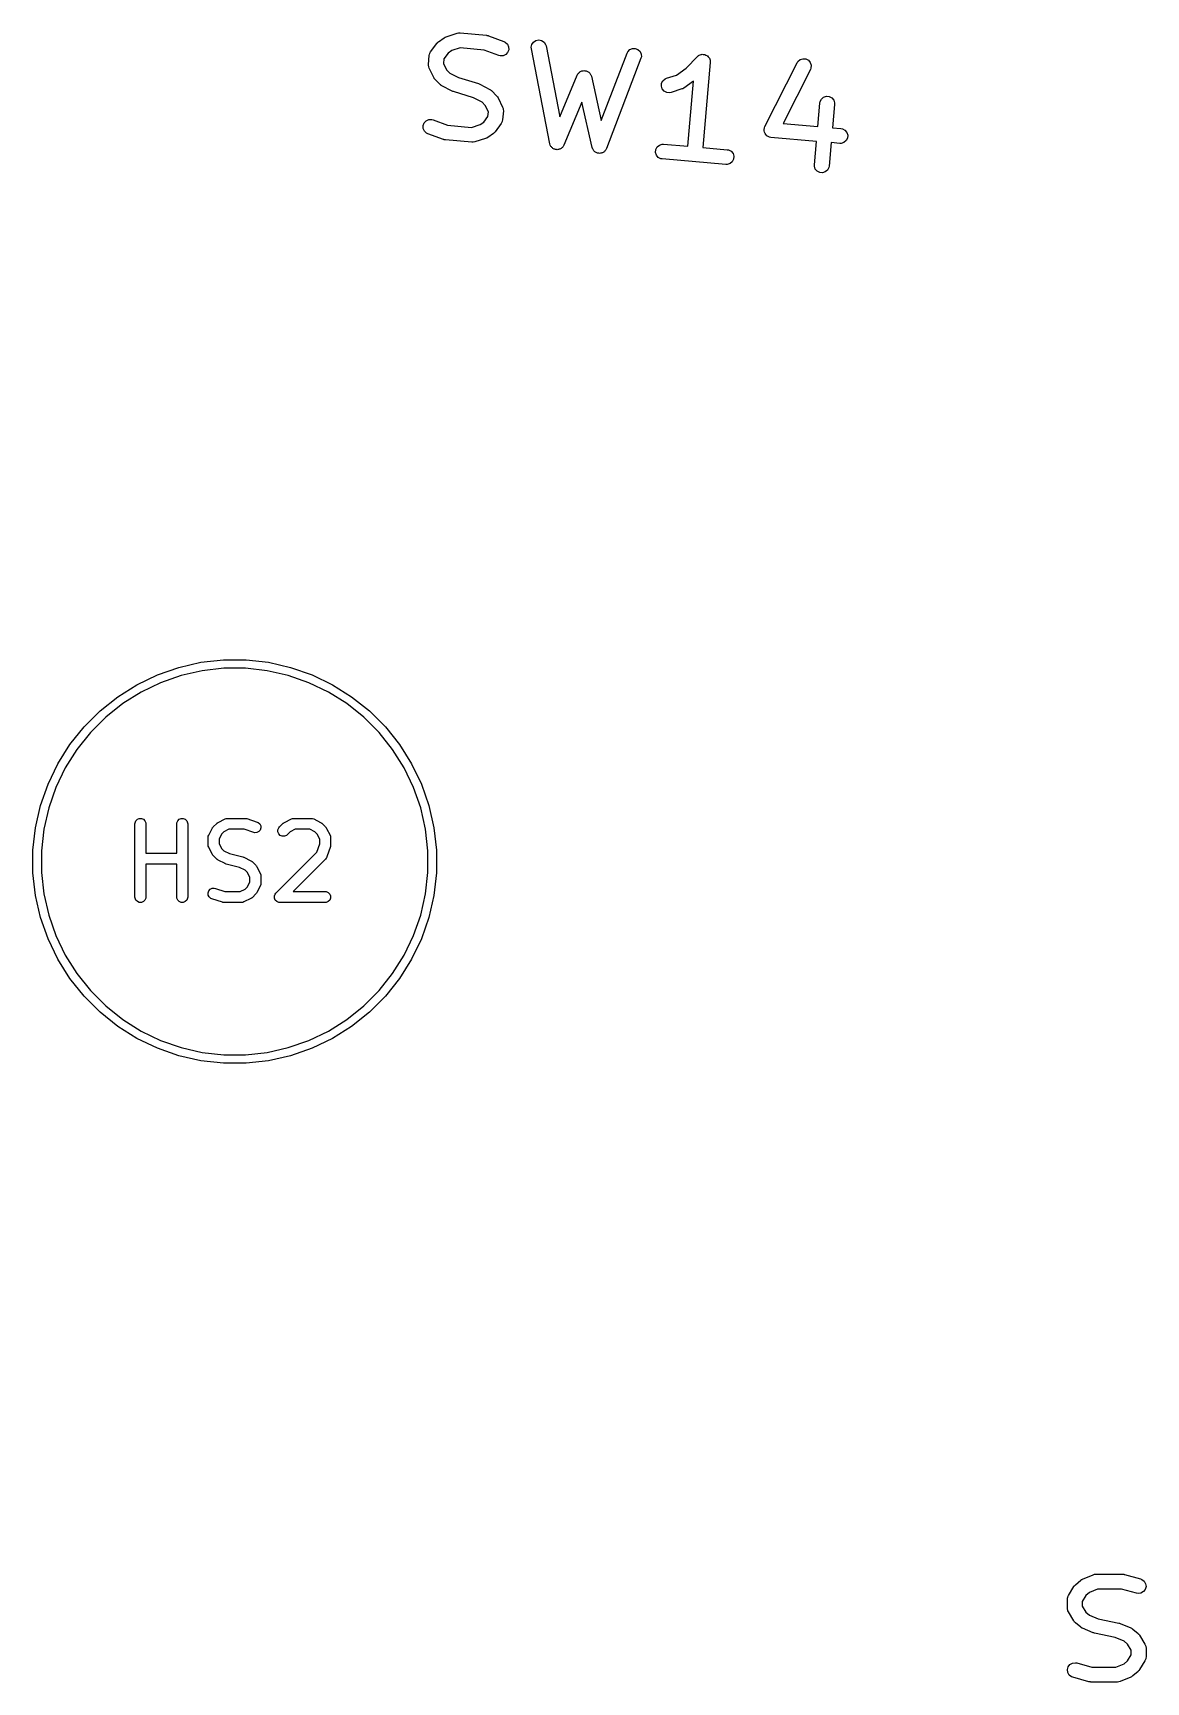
# Model space of a CAD drawing. Extents: x 2.5 to 13.9, y -9.4 to -3.9.
# Drawn here: x 4.18 to 4.778, y -7.878 to -6.991 of the extents above; entities that cross this region are included whole.
import ezdxf

# ---------------------------------------------------------------- set-up
doc = ezdxf.new("R2010")
doc.units = 0
doc.header["$MEASUREMENT"] = 0
doc.layers.add('BLACK', color=7, linetype='CONTINUOUS')

msp = doc.modelspace()

# ---------------------------------------------------------------- linework, layer by layer
at = {"layer": 'BLACK', "linetype": 'CONTINUOUS'}
for p, q in [((4.39795, -6.99604), (4.401, -6.99391)), ((4.401, -6.99391), (4.40128, -6.99376)), ((4.40128, -6.99376), (4.40136, -6.9937)), ((4.40136, -6.9937), (4.40153, -6.99362)), ((4.40153, -6.99362), (4.40169, -6.99353)), ((4.40169, -6.99353), (4.40179, -6.99351)), ((4.40179, -6.99351), (4.40208, -6.99339)), ((4.40208, -6.99339), (4.40798, -6.99151)), ((4.40798, -6.99151), (4.40874, -6.99135)), ((4.40874, -6.99135), (4.40875, -6.99135)), ((4.40875, -6.99135), (4.40954, -6.99134)), ((4.40875, -6.99135), (4.40875, -6.99135)), ((4.40954, -6.99134), (4.42377, -6.99259)), ((4.42377, -6.99259), (4.42398, -6.99263)), ((4.42398, -6.99263), (4.42406, -6.99262)), ((4.42406, -6.99262), (4.4243, -6.99269)), ((4.4243, -6.99269), (4.42454, -6.99273)), ((4.42454, -6.99273), (4.42461, -6.99277)), ((4.42461, -6.99277), (4.42482, -6.99282)), ((4.42482, -6.99282), (4.43315, -6.99594)), ((4.44907, -6.99622), (4.45037, -6.99536)), ((4.45037, -6.99536), (4.4519, -6.99506)), ((4.4519, -6.99506), (4.45343, -6.99537)), ((4.45343, -6.99537), (4.45472, -6.99625)), ((4.39257, -7.00821), (4.39299, -7.00347)), ((4.39299, -7.00347), (4.39313, -7.0027)), ((4.39313, -7.0027), (4.39327, -7.00243)), ((4.39327, -7.00243), (4.39334, -7.00214)), ((4.39334, -7.00214), (4.39373, -7.00147)), ((4.39373, -7.00147), (4.397, -6.99697)), ((4.397, -6.99697), (4.3973, -6.99663)), ((4.3973, -6.99663), (4.39735, -6.99655)), ((4.39735, -6.99655), (4.39744, -6.99647)), ((4.39744, -6.99647), (4.39752, -6.99639)), ((4.39752, -6.99639), (4.3976, -6.99633)), ((4.3976, -6.99633), (4.39795, -6.99604)), ((4.40307, -7.00222), (4.40086, -7.00527)), ((4.40507, -7.00083), (4.40307, -7.00222)), ((4.40964, -6.99938), (4.40507, -7.00083)), ((4.42253, -7.00051), (4.40964, -6.99938)), ((4.43035, -7.00344), (4.42253, -7.00051)), ((4.4311, -7.00364), (4.43035, -7.00344)), ((4.43266, -7.00358), (4.4311, -7.00364)), ((4.43408, -7.00294), (4.43266, -7.00358)), ((4.43315, -6.99594), (4.43386, -6.99629)), ((4.43386, -6.99629), (4.435, -6.99735)), ((4.43515, -7.0018), (4.43408, -7.00294)), ((4.435, -6.99735), (4.43564, -6.99877)), ((4.4357, -7.00033), (4.43515, -7.0018)), ((4.43564, -6.99877), (4.4357, -7.00033)), ((4.44788, -6.99904), (4.44819, -6.99751)), ((4.44795, -6.99982), (4.44788, -6.99904)), ((4.45783, -7.05087), (4.44795, -6.99982)), ((4.44819, -6.99751), (4.44907, -6.99622)), ((4.45472, -6.99625), (4.45558, -6.99755)), ((4.45558, -6.99755), (4.45581, -6.9983)), ((4.45581, -6.9983), (4.46317, -7.03639)), ((4.48551, -7.03834), (4.49938, -7.00211)), ((4.49938, -7.00211), (4.49973, -7.00141)), ((4.49973, -7.00141), (4.5008, -7.00028)), ((4.5008, -7.00028), (4.50223, -6.99964)), ((4.50223, -6.99964), (4.50379, -6.9996)), ((4.50379, -6.9996), (4.50524, -7.00016)), ((4.50524, -7.00016), (4.50638, -7.00123)), ((4.50638, -7.00123), (4.50701, -7.00266)), ((4.50706, -7.00422), (4.50685, -7.00497)), ((4.50701, -7.00266), (4.50706, -7.00422)), ((4.53119, -7.01034), (4.53722, -7.00402)), ((4.53722, -7.00402), (4.53782, -7.00351)), ((4.53782, -7.00351), (4.53802, -7.00342)), ((4.53802, -7.00342), (4.53819, -7.00327)), ((4.53819, -7.00327), (4.53873, -7.0031)), ((4.53873, -7.0031), (4.53924, -7.00288)), ((4.53924, -7.00288), (4.53947, -7.00287)), ((4.53947, -7.00287), (4.53968, -7.0028)), ((4.53968, -7.0028), (4.54024, -7.00285)), ((4.54024, -7.00285), (4.5408, -7.00284)), ((4.5408, -7.00284), (4.54101, -7.00292)), ((4.54101, -7.00292), (4.54123, -7.00294)), ((4.54123, -7.00294), (4.54173, -7.0032)), ((4.54173, -7.0032), (4.54226, -7.0034)), ((4.54226, -7.0034), (4.54242, -7.00356)), ((4.54242, -7.00356), (4.54262, -7.00366)), ((4.54262, -7.00366), (4.54298, -7.00409)), ((4.54298, -7.00409), (4.54339, -7.00448)), ((4.39258, -7.009), (4.39257, -7.00821)), ((4.39267, -7.00928), (4.39258, -7.009)), ((4.39269, -7.00958), (4.39267, -7.00928)), ((4.39296, -7.01031), (4.39269, -7.00958)), ((4.39539, -7.0153), (4.39296, -7.01031)), ((4.40086, -7.00527), (4.40064, -7.00781)), ((4.40064, -7.00781), (4.40229, -7.01119)), ((4.40229, -7.01119), (4.40402, -7.01291)), ((4.40402, -7.01291), (4.40863, -7.01532)), ((4.47256, -7.01399), (4.47294, -7.0133)), ((4.47294, -7.0133), (4.47317, -7.01306)), ((4.47317, -7.01306), (4.47335, -7.01278)), ((4.47335, -7.01278), (4.47372, -7.01252)), ((4.47372, -7.01252), (4.47404, -7.0122)), ((4.47404, -7.0122), (4.47435, -7.01207)), ((4.47435, -7.01207), (4.47463, -7.01188)), ((4.47463, -7.01188), (4.47507, -7.01178)), ((4.47507, -7.01178), (4.47549, -7.01161)), ((4.47549, -7.01161), (4.47582, -7.01161)), ((4.47582, -7.01161), (4.47615, -7.01153)), ((4.47615, -7.01153), (4.4766, -7.01161)), ((4.4766, -7.01161), (4.47705, -7.01161)), ((4.47705, -7.01161), (4.47736, -7.01174)), ((4.47736, -7.01174), (4.47769, -7.0118)), ((4.47769, -7.0118), (4.47807, -7.01204)), ((4.47807, -7.01204), (4.47849, -7.01222)), ((4.47849, -7.01222), (4.47872, -7.01245)), ((4.47872, -7.01245), (4.47901, -7.01263)), ((4.47901, -7.01263), (4.47927, -7.013)), ((4.47927, -7.013), (4.47959, -7.01333)), ((4.47959, -7.01333), (4.47971, -7.01363)), ((4.50685, -7.00497), (4.48826, -7.05354)), ((4.52591, -7.01401), (4.53119, -7.01034)), ((4.5441, -7.00713), (4.54009, -7.05295)), ((4.54339, -7.00448), (4.54348, -7.00468)), ((4.54348, -7.00468), (4.54362, -7.00486)), ((4.54362, -7.00486), (4.54379, -7.00539)), ((4.54379, -7.00539), (4.54402, -7.00591)), ((4.54402, -7.00591), (4.54402, -7.00613)), ((4.54402, -7.00613), (4.54409, -7.00634)), ((4.54409, -7.00634), (4.5441, -7.00713)), ((4.57349, -7.04167), (4.59083, -7.00734)), ((4.59797, -7.01094), (4.58329, -7.04)), ((4.59083, -7.00734), (4.59125, -7.00667)), ((4.59125, -7.00667), (4.59244, -7.00566)), ((4.59244, -7.00566), (4.59392, -7.00517)), ((4.59392, -7.00517), (4.59547, -7.00529)), ((4.59547, -7.00529), (4.59687, -7.00599)), ((4.59687, -7.00599), (4.59789, -7.00717)), ((4.59789, -7.00717), (4.59837, -7.00866)), ((4.59826, -7.01021), (4.59797, -7.01094)), ((4.59837, -7.00866), (4.59826, -7.01021)), ((4.39563, -7.01569), (4.39539, -7.0153)), ((4.39567, -7.01579), (4.39563, -7.01569)), ((4.39574, -7.01588), (4.39567, -7.01579)), ((4.3958, -7.01597), (4.39574, -7.01588)), ((4.39588, -7.01604), (4.3958, -7.01597)), ((4.39617, -7.01639), (4.39588, -7.01604)), ((4.39881, -7.01901), (4.39617, -7.01639)), ((4.39905, -7.01921), (4.39881, -7.01901)), ((4.39912, -7.01929), (4.39905, -7.01921)), ((4.39927, -7.01939), (4.39912, -7.01929)), ((4.39942, -7.01951), (4.39927, -7.01939)), ((4.39951, -7.01955), (4.39942, -7.01951)), ((4.39977, -7.01972), (4.39951, -7.01955)), ((4.40526, -7.02259), (4.39977, -7.01972)), ((4.40863, -7.01532), (4.41944, -7.01858)), ((4.41944, -7.01858), (4.41979, -7.01873)), ((4.41979, -7.01873), (4.42014, -7.01887)), ((4.42014, -7.01887), (4.42563, -7.02174)), ((4.42563, -7.02174), (4.42589, -7.02191)), ((4.42589, -7.02191), (4.42599, -7.02195)), ((4.42599, -7.02195), (4.42613, -7.02207)), ((4.42613, -7.02207), (4.42628, -7.02217)), ((4.42628, -7.02217), (4.42635, -7.02225)), ((4.46317, -7.03639), (4.47256, -7.01399)), ((4.47971, -7.01363), (4.47991, -7.01391)), ((4.47991, -7.01391), (4.48015, -7.01465)), ((4.48015, -7.01465), (4.48551, -7.03834)), ((4.51782, -7.01996), (4.51795, -7.01841)), ((4.51829, -7.02145), (4.51782, -7.01996)), ((4.51795, -7.01841), (4.51867, -7.01702)), ((4.5193, -7.02264), (4.51829, -7.02145)), ((4.51867, -7.01702), (4.51986, -7.01601)), ((4.51986, -7.01601), (4.52058, -7.0157)), ((4.52058, -7.0157), (4.52591, -7.01401)), ((4.5289, -7.02146), (4.523, -7.02333)), ((4.52919, -7.02133), (4.5289, -7.02146)), ((4.52929, -7.02131), (4.52919, -7.02133)), ((4.52945, -7.02122), (4.52929, -7.02131)), ((4.52962, -7.02115), (4.52945, -7.02122)), ((4.5297, -7.02108), (4.52962, -7.02115)), ((4.52998, -7.02093), (4.5297, -7.02108)), ((4.53518, -7.01731), (4.52998, -7.02093)), ((4.53212, -7.05226), (4.53518, -7.01731)), ((4.40561, -7.02273), (4.40526, -7.02259)), ((4.40596, -7.02287), (4.40561, -7.02273)), ((4.41677, -7.02613), (4.40596, -7.02287)), ((4.42138, -7.02855), (4.41677, -7.02613)), ((4.42311, -7.03026), (4.42138, -7.02855)), ((4.42476, -7.03365), (4.42311, -7.03026)), ((4.42635, -7.02225), (4.42659, -7.02244)), ((4.42659, -7.02244), (4.42923, -7.02506)), ((4.42923, -7.02506), (4.42952, -7.02542)), ((4.42952, -7.02542), (4.4296, -7.02548)), ((4.4296, -7.02548), (4.42966, -7.02558)), ((4.42966, -7.02558), (4.42973, -7.02567)), ((4.42973, -7.02567), (4.42977, -7.02576)), ((4.42977, -7.02576), (4.43001, -7.02615)), ((4.43001, -7.02615), (4.43244, -7.03114)), ((4.47511, -7.02861), (4.46544, -7.05166)), ((4.48062, -7.05299), (4.47511, -7.02861)), ((4.52068, -7.02336), (4.5193, -7.02264)), ((4.52224, -7.02349), (4.52068, -7.02336)), ((4.523, -7.02333), (4.52224, -7.02349)), ((4.60188, -7.04163), (4.60299, -7.02901)), ((4.60299, -7.02901), (4.60313, -7.02824)), ((4.60313, -7.02824), (4.60385, -7.02686)), ((4.60385, -7.02686), (4.60505, -7.02585)), ((4.60505, -7.02585), (4.60654, -7.02538)), ((4.60654, -7.02538), (4.60809, -7.02552)), ((4.60809, -7.02552), (4.60948, -7.02624)), ((4.60948, -7.02624), (4.61048, -7.02744)), ((4.61096, -7.02971), (4.60985, -7.04233)), ((4.61048, -7.02744), (4.61095, -7.02892)), ((4.61095, -7.02892), (4.61096, -7.02971)), ((4.3897, -7.04112), (4.39025, -7.03966)), ((4.39025, -7.03966), (4.39132, -7.03852)), ((4.39132, -7.03852), (4.39274, -7.03787)), ((4.39274, -7.03787), (4.3943, -7.03782)), ((4.3943, -7.03782), (4.39505, -7.03802)), ((4.39505, -7.03802), (4.40287, -7.04095)), ((4.42033, -7.04063), (4.42233, -7.03924)), ((4.42233, -7.03924), (4.42454, -7.03619)), ((4.42454, -7.03619), (4.42476, -7.03365)), ((4.43206, -7.03931), (4.43167, -7.03999)), ((4.43213, -7.03902), (4.43206, -7.03931)), ((4.43227, -7.03876), (4.43213, -7.03902)), ((4.43241, -7.03799), (4.43227, -7.03876)), ((4.43283, -7.03324), (4.43241, -7.03799)), ((4.43244, -7.03114), (4.43271, -7.03188)), ((4.43271, -7.03188), (4.43273, -7.03218)), ((4.43273, -7.03218), (4.43282, -7.03246)), ((4.43282, -7.03246), (4.43283, -7.03324)), ((4.38976, -7.04268), (4.3897, -7.04112)), ((4.3904, -7.0441), (4.38976, -7.04268)), ((4.39155, -7.04517), (4.3904, -7.0441)), ((4.39225, -7.04551), (4.39155, -7.04517)), ((4.40058, -7.04863), (4.39225, -7.04551)), ((4.40079, -7.04869), (4.40058, -7.04863)), ((4.40086, -7.04873), (4.40079, -7.04869)), ((4.4011, -7.04877), (4.40086, -7.04873)), ((4.40134, -7.04883), (4.4011, -7.04877)), ((4.40287, -7.04095), (4.41577, -7.04208)), ((4.41577, -7.04208), (4.42033, -7.04063)), ((4.42332, -7.04807), (4.41742, -7.04994)), ((4.42361, -7.04795), (4.42332, -7.04807)), ((4.42371, -7.04792), (4.42361, -7.04795)), ((4.42387, -7.04783), (4.42371, -7.04792)), ((4.42405, -7.04776), (4.42387, -7.04783)), ((4.42412, -7.04769), (4.42405, -7.04776)), ((4.4244, -7.04754), (4.42412, -7.04769)), ((4.42745, -7.04542), (4.4244, -7.04754)), ((4.4278, -7.04512), (4.42745, -7.04542)), ((4.42788, -7.04507), (4.4278, -7.04512)), ((4.42796, -7.04498), (4.42788, -7.04507)), ((4.42805, -7.04491), (4.42796, -7.04498)), ((4.4281, -7.04482), (4.42805, -7.04491)), ((4.42841, -7.04448), (4.4281, -7.04482)), ((4.43167, -7.03999), (4.42841, -7.04448)), ((4.57308, -7.04391), (4.57315, -7.04316)), ((4.57309, -7.04393), (4.57308, -7.04391)), ((4.57309, -7.04396), (4.57309, -7.04393)), ((4.57332, -7.04468), (4.57309, -7.04396)), ((4.57315, -7.04316), (4.5732, -7.0424)), ((4.5732, -7.0424), (4.57322, -7.04237)), ((4.57322, -7.04235), (4.57324, -7.04232)), ((4.57322, -7.04237), (4.57322, -7.04235)), ((4.57324, -7.04232), (4.57349, -7.04167)), ((4.57355, -7.0454), (4.57332, -7.04468)), ((4.57357, -7.04542), (4.57355, -7.0454)), ((4.57357, -7.04544), (4.57357, -7.04542)), ((4.57407, -7.04601), (4.57357, -7.04544)), ((4.57455, -7.04659), (4.57407, -7.04601)), ((4.57458, -7.0466), (4.57455, -7.04659)), ((4.57459, -7.04662), (4.57458, -7.0466)), ((4.57527, -7.04696), (4.57459, -7.04662)), ((4.57594, -7.04731), (4.57527, -7.04696)), ((4.57597, -7.04732), (4.57594, -7.04731)), ((4.57599, -7.04733), (4.57597, -7.04732)), ((4.57603, -7.04733), (4.57599, -7.04733)), ((4.57671, -7.04746), (4.57603, -7.04733)), ((4.60119, -7.0496), (4.57671, -7.04746)), ((4.58329, -7.04), (4.60188, -7.04163)), ((4.60985, -7.04233), (4.61441, -7.04273)), ((4.61441, -7.04273), (4.61518, -7.04287)), ((4.61518, -7.04287), (4.61656, -7.04359)), ((4.61656, -7.04359), (4.61757, -7.04479)), ((4.6179, -7.04783), (4.61718, -7.04921)), ((4.61757, -7.04479), (4.61804, -7.04627)), ((4.61804, -7.04627), (4.6179, -7.04783)), ((4.40142, -7.04883), (4.40134, -7.04883)), ((4.40163, -7.04887), (4.40142, -7.04883)), ((4.41587, -7.05012), (4.40163, -7.04887)), ((4.41665, -7.05011), (4.41587, -7.05012)), ((4.41666, -7.05011), (4.41665, -7.05011)), ((4.41665, -7.05011), (4.41665, -7.05011)), ((4.41742, -7.04994), (4.41666, -7.05011)), ((4.45783, -7.05088), (4.45783, -7.05087)), ((4.45805, -7.05163), (4.45783, -7.05088)), ((4.45783, -7.05088), (4.45783, -7.05088)), ((4.45783, -7.05088), (4.45783, -7.05088)), ((4.45827, -7.05196), (4.45805, -7.05163)), ((4.45842, -7.05232), (4.45827, -7.05196)), ((4.45869, -7.0526), (4.45842, -7.05232)), ((4.45891, -7.05293), (4.45869, -7.0526)), ((4.45924, -7.05315), (4.45891, -7.05293)), ((4.45952, -7.05343), (4.45924, -7.05315)), ((4.45988, -7.05358), (4.45952, -7.05343)), ((4.4602, -7.0538), (4.45988, -7.05358)), ((4.46059, -7.05388), (4.4602, -7.0538)), ((4.46096, -7.05404), (4.46059, -7.05388)), ((4.46135, -7.05404), (4.46096, -7.05404)), ((4.46173, -7.05412), (4.46135, -7.05404)), ((4.46212, -7.05404), (4.46173, -7.05412)), ((4.46252, -7.05404), (4.46212, -7.05404)), ((4.46288, -7.05389), (4.46252, -7.05404)), ((4.46327, -7.05382), (4.46288, -7.05389)), ((4.4636, -7.0536), (4.46327, -7.05382)), ((4.46396, -7.05345), (4.4636, -7.0536)), ((4.46424, -7.05317), (4.46396, -7.05345)), ((4.46457, -7.05296), (4.46424, -7.05317)), ((4.46479, -7.05263), (4.46457, -7.05296)), ((4.46507, -7.05235), (4.46479, -7.05263)), ((4.46544, -7.05167), (4.46507, -7.05235)), ((4.46544, -7.05166), (4.46544, -7.05166)), ((4.46544, -7.05166), (4.46544, -7.05167)), ((4.46544, -7.05167), (4.46544, -7.05167)), ((4.48063, -7.053), (4.48062, -7.05299)), ((4.48062, -7.05299), (4.48062, -7.05299)), ((4.48062, -7.05299), (4.48062, -7.05299)), ((4.48087, -7.05373), (4.48063, -7.053)), ((4.4811, -7.05406), (4.48087, -7.05373)), ((4.48126, -7.05442), (4.4811, -7.05406)), ((4.48154, -7.05469), (4.48126, -7.05442)), ((4.48177, -7.05501), (4.48154, -7.05469)), ((4.48211, -7.05522), (4.48177, -7.05501)), ((4.48239, -7.05549), (4.48211, -7.05522)), ((4.48276, -7.05563), (4.48239, -7.05549)), ((4.48309, -7.05584), (4.48276, -7.05563)), ((4.48348, -7.05591), (4.48309, -7.05584)), ((4.48385, -7.05605), (4.48348, -7.05591)), ((4.48424, -7.05604), (4.48385, -7.05605)), ((4.48463, -7.05611), (4.48424, -7.05604)), ((4.48502, -7.05602), (4.48463, -7.05611)), ((4.48541, -7.05601), (4.48502, -7.05602)), ((4.48577, -7.05585), (4.48541, -7.05601)), ((4.48615, -7.05576), (4.48577, -7.05585)), ((4.48647, -7.05553), (4.48615, -7.05576)), ((4.48684, -7.05537), (4.48647, -7.05553)), ((4.48711, -7.05509), (4.48684, -7.05537)), ((4.48743, -7.05486), (4.48711, -7.05509)), ((4.48764, -7.05453), (4.48743, -7.05486)), ((4.48791, -7.05424), (4.48764, -7.05453)), ((4.48826, -7.05354), (4.48791, -7.05424)), ((4.48826, -7.05354), (4.48826, -7.05354)), ((4.48826, -7.05354), (4.48826, -7.05354)), ((4.48826, -7.05354), (4.48826, -7.05354)), ((4.5147, -7.05553), (4.51484, -7.05398)), ((4.51517, -7.05702), (4.5147, -7.05553)), ((4.51484, -7.05398), (4.51556, -7.05259)), ((4.51618, -7.05822), (4.51517, -7.05702)), ((4.51556, -7.05259), (4.51676, -7.05159)), ((4.51676, -7.05159), (4.51824, -7.05112)), ((4.51824, -7.05112), (4.51903, -7.05111)), ((4.51903, -7.05111), (4.53212, -7.05226)), ((4.54009, -7.05295), (4.55318, -7.0541)), ((4.55318, -7.0541), (4.55395, -7.05424)), ((4.55395, -7.05424), (4.55534, -7.05496)), ((4.55534, -7.05496), (4.55634, -7.05616)), ((4.55634, -7.05616), (4.55681, -7.05765)), ((4.55681, -7.05765), (4.55668, -7.0592)), ((4.60008, -7.06222), (4.60119, -7.0496)), ((4.60916, -7.0503), (4.60805, -7.06291)), ((4.61371, -7.05069), (4.60916, -7.0503)), ((4.61449, -7.05069), (4.61371, -7.05069)), ((4.61598, -7.05022), (4.61449, -7.05069)), ((4.61718, -7.04921), (4.61598, -7.05022)), ((4.51756, -7.05894), (4.51618, -7.05822)), ((4.51833, -7.05908), (4.51756, -7.05894)), ((4.55249, -7.06207), (4.51833, -7.05908)), ((4.55327, -7.06206), (4.55249, -7.06207)), ((4.55476, -7.06159), (4.55327, -7.06206)), ((4.55595, -7.06059), (4.55476, -7.06159)), ((4.55668, -7.0592), (4.55595, -7.06059)), ((4.60009, -7.063), (4.60008, -7.06222)), ((4.60056, -7.06449), (4.60009, -7.063)), ((4.60156, -7.06569), (4.60056, -7.06449)), ((4.60295, -7.06641), (4.60156, -7.06569)), ((4.6045, -7.06654), (4.60295, -7.06641)), ((4.60599, -7.06607), (4.6045, -7.06654)), ((4.60719, -7.06507), (4.60599, -7.06607)), ((4.60791, -7.06369), (4.60719, -7.06507)), ((4.60805, -7.06291), (4.60791, -7.06369)), ((4.24677, -7.33645), (4.25827, -7.33243)), ((4.25827, -7.33243), (4.27015, -7.32972)), ((4.27015, -7.32972), (4.28226, -7.32835)), ((4.28226, -7.32835), (4.29444, -7.32835)), ((4.29444, -7.32835), (4.30655, -7.32972)), ((4.30655, -7.32972), (4.31843, -7.33243)), ((4.31843, -7.33243), (4.32993, -7.33645)), ((4.23579, -7.34174), (4.24677, -7.33645)), ((4.24851, -7.34067), (4.23799, -7.34573)), ((4.25953, -7.33681), (4.24851, -7.34067)), ((4.27091, -7.33421), (4.25953, -7.33681)), ((4.28251, -7.33291), (4.27091, -7.33421)), ((4.29419, -7.33291), (4.28251, -7.33291)), ((4.30579, -7.33421), (4.29419, -7.33291)), ((4.31717, -7.33681), (4.30579, -7.33421)), ((4.32819, -7.34067), (4.31717, -7.33681)), ((4.33871, -7.34573), (4.32819, -7.34067)), ((4.32993, -7.33645), (4.34091, -7.34174)), ((4.21594, -7.35582), (4.22547, -7.34822)), ((4.22547, -7.34822), (4.23579, -7.34174)), ((4.23799, -7.34573), (4.22811, -7.35194)), ((4.34859, -7.35194), (4.33871, -7.34573)), ((4.34091, -7.34174), (4.35123, -7.34822)), ((4.35123, -7.34822), (4.36076, -7.35582)), ((4.20733, -7.36444), (4.21594, -7.35582)), ((4.22811, -7.35194), (4.21898, -7.35922)), ((4.35772, -7.35922), (4.34859, -7.35194)), ((4.36076, -7.35582), (4.36937, -7.36444)), ((4.19973, -7.37396), (4.20733, -7.36444)), ((4.21073, -7.36748), (4.20345, -7.3766)), ((4.21898, -7.35922), (4.21073, -7.36748)), ((4.36597, -7.36748), (4.35772, -7.35922)), ((4.37325, -7.3766), (4.36597, -7.36748)), ((4.36937, -7.36444), (4.37697, -7.37396)), ((4.19325, -7.38428), (4.19973, -7.37396)), ((4.20345, -7.3766), (4.19724, -7.38649)), ((4.37946, -7.38649), (4.37325, -7.3766)), ((4.37697, -7.37396), (4.38345, -7.38428)), ((4.18796, -7.39526), (4.19325, -7.38428)), ((4.38345, -7.38428), (4.38874, -7.39526)), ((4.19724, -7.38649), (4.19217, -7.397)), ((4.38453, -7.397), (4.37946, -7.38649)), ((4.18394, -7.40676), (4.18796, -7.39526)), ((4.19217, -7.397), (4.18832, -7.40802)), ((4.38838, -7.40802), (4.38453, -7.397)), ((4.38874, -7.39526), (4.39277, -7.40676)), ((4.18122, -7.41864), (4.18394, -7.40676)), ((4.18832, -7.40802), (4.18572, -7.41941)), ((4.39098, -7.41941), (4.38838, -7.40802)), ((4.39277, -7.40676), (4.39548, -7.41864)), ((4.17986, -7.43075), (4.18122, -7.41864)), ((4.18572, -7.41941), (4.18441, -7.43101)), ((4.23469, -7.41656), (4.23474, -7.41598)), ((4.23469, -7.45593), (4.23469, -7.41656)), ((4.23474, -7.41598), (4.23518, -7.41492)), ((4.23518, -7.41492), (4.236, -7.4141)), ((4.236, -7.4141), (4.23706, -7.41366)), ((4.23706, -7.41366), (4.23821, -7.41366)), ((4.23821, -7.41366), (4.23928, -7.4141)), ((4.23928, -7.4141), (4.24009, -7.41492)), ((4.24009, -7.41492), (4.24053, -7.41598)), ((4.24053, -7.41598), (4.24059, -7.41656)), ((4.24059, -7.41656), (4.24059, -7.43235)), ((4.25718, -7.41656), (4.25724, -7.41598)), ((4.25718, -7.43235), (4.25718, -7.41656)), ((4.25724, -7.41598), (4.25768, -7.41492)), ((4.25768, -7.41492), (4.25849, -7.4141)), ((4.25849, -7.4141), (4.25956, -7.41366)), ((4.25956, -7.41366), (4.26071, -7.41366)), ((4.26071, -7.41366), (4.26178, -7.4141)), ((4.26178, -7.4141), (4.26259, -7.41492)), ((4.26259, -7.41492), (4.26303, -7.41598)), ((4.26303, -7.41598), (4.26309, -7.41656)), ((4.26309, -7.41656), (4.26309, -7.45593)), ((4.27437, -7.42274), (4.27624, -7.41899)), ((4.27624, -7.41899), (4.2764, -7.41874)), ((4.2764, -7.41874), (4.27643, -7.41867)), ((4.27643, -7.41867), (4.27649, -7.41859)), ((4.27649, -7.41859), (4.27655, -7.4185)), ((4.27655, -7.4185), (4.27661, -7.41845)), ((4.27661, -7.41845), (4.27679, -7.41822)), ((4.27679, -7.41822), (4.27867, -7.41635)), ((4.27867, -7.41635), (4.2789, -7.41616)), ((4.2789, -7.41616), (4.27895, -7.4161)), ((4.27895, -7.4161), (4.27904, -7.41605)), ((4.27904, -7.41605), (4.27912, -7.41598)), ((4.27912, -7.41598), (4.27919, -7.41595)), ((4.27919, -7.41595), (4.27944, -7.41579)), ((4.27944, -7.41579), (4.28319, -7.41392)), ((4.28251, -7.42086), (4.28131, -7.42206)), ((4.2852, -7.41951), (4.28251, -7.42086)), ((4.28319, -7.41392), (4.28373, -7.41371)), ((4.28373, -7.41371), (4.28383, -7.4137)), ((4.28383, -7.4137), (4.28393, -7.41366)), ((4.28393, -7.41366), (4.28451, -7.41361)), ((4.28451, -7.41361), (4.29388, -7.41361)), ((4.2934, -7.41951), (4.2852, -7.41951)), ((4.29857, -7.42124), (4.2934, -7.41951)), ((4.29388, -7.41361), (4.29417, -7.41364)), ((4.29417, -7.41364), (4.29425, -7.41363)), ((4.29425, -7.41363), (4.29435, -7.41365)), ((4.29435, -7.41365), (4.29446, -7.41366)), ((4.29446, -7.41366), (4.29453, -7.41369)), ((4.29453, -7.41369), (4.29481, -7.41376)), ((4.29481, -7.41376), (4.30044, -7.41563)), ((4.30132, -7.42077), (4.30029, -7.42128)), ((4.30044, -7.41563), (4.30097, -7.41587)), ((4.30097, -7.41587), (4.30184, -7.41662)), ((4.30207, -7.4199), (4.30132, -7.42077)), ((4.30184, -7.41662), (4.30235, -7.41765)), ((4.30243, -7.4188), (4.30207, -7.4199)), ((4.30235, -7.41765), (4.30243, -7.4188)), ((4.31161, -7.41973), (4.31205, -7.41867)), ((4.31161, -7.42089), (4.31161, -7.41973)), ((4.31205, -7.42195), (4.31161, -7.42089)), ((4.31205, -7.41867), (4.31242, -7.41822)), ((4.31242, -7.41822), (4.31429, -7.41635)), ((4.31429, -7.41635), (4.31452, -7.41616)), ((4.31452, -7.41616), (4.31457, -7.4161)), ((4.31457, -7.4161), (4.31466, -7.41605)), ((4.31466, -7.41605), (4.31474, -7.41598)), ((4.31474, -7.41598), (4.31481, -7.41595)), ((4.31481, -7.41595), (4.31506, -7.41579)), ((4.31506, -7.41579), (4.31881, -7.41392)), ((4.31813, -7.42086), (4.31659, -7.4224)), ((4.32082, -7.41951), (4.31813, -7.42086)), ((4.31881, -7.41392), (4.31935, -7.41371)), ((4.31935, -7.41371), (4.31945, -7.4137)), ((4.31945, -7.4137), (4.31955, -7.41366)), ((4.31955, -7.41366), (4.32013, -7.41361)), ((4.32013, -7.41361), (4.3295, -7.41361)), ((4.3288, -7.41951), (4.32082, -7.41951)), ((4.3315, -7.42086), (4.3288, -7.41951)), ((4.3295, -7.41361), (4.33008, -7.41366)), ((4.33008, -7.41366), (4.33018, -7.4137)), ((4.33018, -7.4137), (4.33028, -7.41371)), ((4.33028, -7.41371), (4.33082, -7.41392)), ((4.33082, -7.41392), (4.33457, -7.41579)), ((4.3327, -7.42206), (4.3315, -7.42086)), ((4.33457, -7.41579), (4.33482, -7.41595)), ((4.33482, -7.41595), (4.33489, -7.41598)), ((4.33489, -7.41598), (4.33497, -7.41605)), ((4.33497, -7.41605), (4.33506, -7.4161)), ((4.33506, -7.4161), (4.33511, -7.41616)), ((4.33511, -7.41616), (4.33534, -7.41635)), ((4.33534, -7.41635), (4.33721, -7.41822)), ((4.33721, -7.41822), (4.3374, -7.41845)), ((4.3374, -7.41845), (4.33746, -7.4185)), ((4.33746, -7.4185), (4.33751, -7.41859)), ((4.33751, -7.41859), (4.33758, -7.41867)), ((4.33758, -7.41867), (4.33761, -7.41874)), ((4.33761, -7.41874), (4.33777, -7.41899)), ((4.33777, -7.41899), (4.33964, -7.42274)), ((4.39229, -7.43101), (4.39098, -7.41941)), ((4.39548, -7.41864), (4.39684, -7.43075)), ((4.27406, -7.42406), (4.27411, -7.42348)), ((4.27406, -7.42781), (4.27406, -7.42406)), ((4.27411, -7.42838), (4.27406, -7.42781)), ((4.27411, -7.42348), (4.27415, -7.42338)), ((4.27415, -7.42848), (4.27411, -7.42838)), ((4.27415, -7.42338), (4.27416, -7.42328)), ((4.27416, -7.42859), (4.27415, -7.42848)), ((4.27416, -7.42328), (4.27437, -7.42274)), ((4.27437, -7.42913), (4.27416, -7.42859)), ((4.27624, -7.43288), (4.27437, -7.42913)), ((4.28131, -7.42206), (4.27996, -7.42476)), ((4.27996, -7.42476), (4.27996, -7.42711)), ((4.27996, -7.42711), (4.28131, -7.42981)), ((4.28131, -7.42981), (4.28251, -7.43101)), ((4.29914, -7.42136), (4.29857, -7.42124)), ((4.30029, -7.42128), (4.29914, -7.42136)), ((4.31286, -7.42276), (4.31205, -7.42195)), ((4.31393, -7.42321), (4.31286, -7.42276)), ((4.31508, -7.42321), (4.31393, -7.42321)), ((4.31614, -7.42276), (4.31508, -7.42321)), ((4.31659, -7.4224), (4.31614, -7.42276)), ((4.33254, -7.43184), (4.33405, -7.42733)), ((4.33405, -7.42476), (4.3327, -7.42206)), ((4.33405, -7.42733), (4.33405, -7.42476)), ((4.3398, -7.42874), (4.33793, -7.43437)), ((4.33964, -7.42274), (4.33985, -7.42328)), ((4.33987, -7.42846), (4.3398, -7.42874)), ((4.33985, -7.42328), (4.33986, -7.42338)), ((4.33986, -7.42338), (4.3399, -7.42348)), ((4.3399, -7.42838), (4.33987, -7.42846)), ((4.3399, -7.42348), (4.33995, -7.42406)), ((4.33991, -7.42828), (4.3399, -7.42838)), ((4.33993, -7.42818), (4.33991, -7.42828)), ((4.33995, -7.42781), (4.33992, -7.4281)), ((4.33992, -7.4281), (4.33993, -7.42818)), ((4.33995, -7.42406), (4.33995, -7.42781)), ((4.17986, -7.43101), (4.17986, -7.43075)), ((4.17986, -7.44294), (4.17986, -7.43101)), ((4.18441, -7.43101), (4.18441, -7.44268)), ((4.24059, -7.43235), (4.25718, -7.43235)), ((4.25718, -7.43826), (4.24059, -7.43826)), ((4.24059, -7.43826), (4.24059, -7.45593)), ((4.25718, -7.45593), (4.25718, -7.43826)), ((4.2764, -7.43313), (4.27624, -7.43288)), ((4.27643, -7.4332), (4.2764, -7.43313)), ((4.27649, -7.43328), (4.27643, -7.4332)), ((4.27655, -7.43337), (4.27649, -7.43328)), ((4.27661, -7.43342), (4.27655, -7.43337)), ((4.27679, -7.43365), (4.27661, -7.43342)), ((4.27867, -7.43552), (4.27679, -7.43365)), ((4.2789, -7.43571), (4.27867, -7.43552)), ((4.27895, -7.43577), (4.2789, -7.43571)), ((4.27904, -7.43582), (4.27895, -7.43577)), ((4.27912, -7.43589), (4.27904, -7.43582)), ((4.27919, -7.43592), (4.27912, -7.43589)), ((4.27944, -7.43607), (4.27919, -7.43592)), ((4.28319, -7.43795), (4.27944, -7.43607)), ((4.28251, -7.43101), (4.28554, -7.43252)), ((4.28323, -7.43796), (4.28319, -7.43795)), ((4.28325, -7.43798), (4.28323, -7.43796)), ((4.28349, -7.43806), (4.28325, -7.43798)), ((4.28373, -7.43816), (4.28349, -7.43806)), ((4.28375, -7.43816), (4.28373, -7.43816)), ((4.28379, -7.43817), (4.28375, -7.43816)), ((4.29098, -7.43997), (4.28379, -7.43817)), ((4.28554, -7.43252), (4.29272, -7.43432)), ((4.29272, -7.43432), (4.29276, -7.43433)), ((4.29276, -7.43433), (4.29279, -7.43433)), ((4.29279, -7.43433), (4.29303, -7.43443)), ((4.29303, -7.43443), (4.29327, -7.43451)), ((4.29327, -7.43451), (4.29328, -7.43453)), ((4.29328, -7.43453), (4.29333, -7.43454)), ((4.29333, -7.43454), (4.29708, -7.43642)), ((4.29708, -7.43642), (4.29732, -7.43657)), ((4.29732, -7.43657), (4.2974, -7.4366)), ((4.2974, -7.4366), (4.29748, -7.43667)), ((4.29748, -7.43667), (4.29757, -7.43672)), ((4.29757, -7.43672), (4.29762, -7.43678)), ((4.29762, -7.43678), (4.29784, -7.43697)), ((4.29784, -7.43697), (4.29972, -7.43884)), ((4.29972, -7.43884), (4.2999, -7.43907)), ((4.31054, -7.45384), (4.33254, -7.43184)), ((4.33721, -7.43552), (4.31976, -7.45298)), ((4.33758, -7.43507), (4.33721, -7.43552)), ((4.33762, -7.43498), (4.33758, -7.43507)), ((4.33769, -7.4349), (4.33762, -7.43498)), ((4.33793, -7.43437), (4.33769, -7.4349)), ((4.39229, -7.44268), (4.39229, -7.43101)), ((4.39684, -7.43075), (4.39684, -7.44294)), ((4.18122, -7.45504), (4.17986, -7.44294)), ((4.18441, -7.44268), (4.18572, -7.45428)), ((4.29401, -7.44148), (4.29098, -7.43997)), ((4.2952, -7.44268), (4.29401, -7.44148)), ((4.29655, -7.44538), (4.2952, -7.44268)), ((4.2952, -7.45043), (4.29655, -7.44773)), ((4.29655, -7.44773), (4.29655, -7.44538)), ((4.2999, -7.43907), (4.29996, -7.43912)), ((4.29996, -7.43912), (4.30002, -7.43921)), ((4.30002, -7.43921), (4.30009, -7.43929)), ((4.30009, -7.43929), (4.30012, -7.43936)), ((4.30012, -7.43936), (4.30027, -7.43961)), ((4.30027, -7.43961), (4.30215, -7.44336)), ((4.30215, -7.44336), (4.30235, -7.4439)), ((4.30235, -7.4439), (4.30236, -7.44401)), ((4.30236, -7.44401), (4.3024, -7.44411)), ((4.3024, -7.44411), (4.30246, -7.44468)), ((4.30246, -7.44468), (4.30246, -7.44843)), ((4.39098, -7.45428), (4.39229, -7.44268)), ((4.39684, -7.44294), (4.39548, -7.45504)), ((4.18394, -7.46692), (4.18122, -7.45504)), ((4.18572, -7.45428), (4.18832, -7.46566)), ((4.23474, -7.45651), (4.23469, -7.45593)), ((4.23518, -7.45757), (4.23474, -7.45651)), ((4.24053, -7.45651), (4.24009, -7.45757)), ((4.24059, -7.45593), (4.24053, -7.45651)), ((4.25724, -7.45651), (4.25718, -7.45593)), ((4.25768, -7.45757), (4.25724, -7.45651)), ((4.26303, -7.45651), (4.26259, -7.45757)), ((4.26309, -7.45593), (4.26303, -7.45651)), ((4.27408, -7.45369), (4.27444, -7.45259)), ((4.27416, -7.45484), (4.27408, -7.45369)), ((4.27468, -7.45587), (4.27416, -7.45484)), ((4.27444, -7.45259), (4.2752, -7.45172)), ((4.27555, -7.45662), (4.27468, -7.45587)), ((4.2752, -7.45172), (4.27623, -7.45121)), ((4.27607, -7.45686), (4.27555, -7.45662)), ((4.27623, -7.45121), (4.27738, -7.45113)), ((4.27738, -7.45113), (4.27794, -7.45125)), ((4.27794, -7.45125), (4.28311, -7.45298)), ((4.28311, -7.45298), (4.29131, -7.45298)), ((4.29131, -7.45298), (4.29401, -7.45163)), ((4.29401, -7.45163), (4.2952, -7.45043)), ((4.29732, -7.45654), (4.29708, -7.4567)), ((4.2974, -7.45651), (4.29732, -7.45654)), ((4.29748, -7.45644), (4.2974, -7.45651)), ((4.29757, -7.45639), (4.29748, -7.45644)), ((4.29762, -7.45633), (4.29757, -7.45639)), ((4.29784, -7.45614), (4.29762, -7.45633)), ((4.29972, -7.45427), (4.29784, -7.45614)), ((4.2999, -7.45404), (4.29972, -7.45427)), ((4.29996, -7.45399), (4.2999, -7.45404)), ((4.30002, -7.4539), (4.29996, -7.45399)), ((4.30009, -7.45382), (4.30002, -7.4539)), ((4.30012, -7.45375), (4.30009, -7.45382)), ((4.30027, -7.4535), (4.30012, -7.45375)), ((4.30215, -7.44975), (4.30027, -7.4535)), ((4.30235, -7.44921), (4.30215, -7.44975)), ((4.30236, -7.4491), (4.30235, -7.44921)), ((4.3024, -7.44901), (4.30236, -7.4491)), ((4.30246, -7.44843), (4.3024, -7.44901)), ((4.30973, -7.45535), (4.31017, -7.45429)), ((4.30973, -7.45651), (4.30973, -7.45535)), ((4.31017, -7.45757), (4.30973, -7.45651)), ((4.31017, -7.45429), (4.31054, -7.45384)), ((4.31976, -7.45298), (4.337, -7.45298)), ((4.337, -7.45298), (4.33758, -7.45303)), ((4.33758, -7.45303), (4.33864, -7.45347)), ((4.33864, -7.45347), (4.33946, -7.45429)), ((4.33946, -7.45429), (4.3399, -7.45535)), ((4.3399, -7.45651), (4.33946, -7.45757)), ((4.3399, -7.45535), (4.3399, -7.45651)), ((4.38838, -7.46566), (4.39098, -7.45428)), ((4.39548, -7.45504), (4.39277, -7.46692)), ((4.236, -7.45838), (4.23518, -7.45757)), ((4.23706, -7.45883), (4.236, -7.45838)), ((4.23821, -7.45883), (4.23706, -7.45883)), ((4.23928, -7.45838), (4.23821, -7.45883)), ((4.24009, -7.45757), (4.23928, -7.45838)), ((4.25849, -7.45838), (4.25768, -7.45757)), ((4.25956, -7.45883), (4.25849, -7.45838)), ((4.26071, -7.45883), (4.25956, -7.45883)), ((4.26178, -7.45838), (4.26071, -7.45883)), ((4.26259, -7.45757), (4.26178, -7.45838)), ((4.2817, -7.45873), (4.27607, -7.45686)), ((4.28198, -7.4588), (4.2817, -7.45873)), ((4.28206, -7.45883), (4.28198, -7.4588)), ((4.28216, -7.45884), (4.28206, -7.45883)), ((4.28226, -7.45886), (4.28216, -7.45884)), ((4.28234, -7.45885), (4.28226, -7.45886)), ((4.28263, -7.45888), (4.28234, -7.45885)), ((4.29201, -7.45888), (4.28263, -7.45888)), ((4.29258, -7.45883), (4.29201, -7.45888)), ((4.29268, -7.45879), (4.29258, -7.45883)), ((4.29279, -7.45878), (4.29268, -7.45879)), ((4.29333, -7.45857), (4.29279, -7.45878)), ((4.29708, -7.4567), (4.29333, -7.45857)), ((4.31099, -7.45838), (4.31017, -7.45757)), ((4.31205, -7.45883), (4.31099, -7.45838)), ((4.31263, -7.45888), (4.31205, -7.45883)), ((4.337, -7.45888), (4.31263, -7.45888)), ((4.33758, -7.45883), (4.337, -7.45888)), ((4.33864, -7.45838), (4.33758, -7.45883)), ((4.33946, -7.45757), (4.33864, -7.45838)), ((4.18796, -7.47843), (4.18394, -7.46692)), ((4.18832, -7.46566), (4.19217, -7.47668)), ((4.38453, -7.47668), (4.38838, -7.46566)), ((4.39277, -7.46692), (4.38874, -7.47843)), ((4.19325, -7.4894), (4.18796, -7.47843)), ((4.19217, -7.47668), (4.19724, -7.4872)), ((4.37946, -7.4872), (4.38453, -7.47668)), ((4.38874, -7.47843), (4.38345, -7.4894)), ((4.19973, -7.49972), (4.19325, -7.4894)), ((4.19724, -7.4872), (4.20345, -7.49708)), ((4.37325, -7.49708), (4.37946, -7.4872)), ((4.38345, -7.4894), (4.37697, -7.49972)), ((4.20733, -7.50925), (4.19973, -7.49972)), ((4.20345, -7.49708), (4.21073, -7.50621)), ((4.36597, -7.50621), (4.37325, -7.49708)), ((4.37697, -7.49972), (4.36937, -7.50925)), ((4.21594, -7.51787), (4.20733, -7.50925)), ((4.21073, -7.50621), (4.21898, -7.51446)), ((4.35772, -7.51446), (4.36597, -7.50621)), ((4.36937, -7.50925), (4.36076, -7.51787)), ((4.22547, -7.52546), (4.21594, -7.51787)), ((4.21898, -7.51446), (4.22811, -7.52174)), ((4.34859, -7.52174), (4.35772, -7.51446)), ((4.36076, -7.51787), (4.35123, -7.52546)), ((4.23579, -7.53195), (4.22547, -7.52546)), ((4.22811, -7.52174), (4.23799, -7.52795)), ((4.33871, -7.52795), (4.34859, -7.52174)), ((4.35123, -7.52546), (4.34091, -7.53195)), ((4.24677, -7.53723), (4.23579, -7.53195)), ((4.23799, -7.52795), (4.24851, -7.53302)), ((4.24851, -7.53302), (4.25953, -7.53687)), ((4.31717, -7.53687), (4.32819, -7.53302)), ((4.32819, -7.53302), (4.33871, -7.52795)), ((4.34091, -7.53195), (4.32993, -7.53723)), ((4.25827, -7.54126), (4.24677, -7.53723)), ((4.27015, -7.54397), (4.25827, -7.54126)), ((4.25953, -7.53687), (4.27091, -7.53947)), ((4.28226, -7.54533), (4.27015, -7.54397)), ((4.27091, -7.53947), (4.28251, -7.54078)), ((4.28251, -7.54078), (4.29419, -7.54078)), ((4.29419, -7.54078), (4.30579, -7.53947)), ((4.30655, -7.54397), (4.29444, -7.54533)), ((4.30579, -7.53947), (4.31717, -7.53687)), ((4.31843, -7.54126), (4.30655, -7.54397)), ((4.32993, -7.53723), (4.31843, -7.54126)), ((4.29444, -7.54533), (4.28226, -7.54533)), ((4.75007, -7.82029), (4.75082, -7.82006)), ((4.75082, -7.82006), (4.75082, -7.82006)), ((4.75082, -7.82006), (4.75083, -7.82006)), ((4.75083, -7.82006), (4.75161, -7.81998)), ((4.75161, -7.81998), (4.76589, -7.81998)), ((4.76589, -7.81998), (4.76611, -7.82)), ((4.76611, -7.82), (4.76619, -7.81999)), ((4.76619, -7.81999), (4.76643, -7.82004)), ((4.76643, -7.82004), (4.76668, -7.82006)), ((4.76668, -7.82006), (4.76675, -7.82009)), ((4.76675, -7.82009), (4.76697, -7.82013)), ((4.76697, -7.82013), (4.77554, -7.82251)), ((4.73675, -7.83145), (4.73961, -7.82669)), ((4.73961, -7.82669), (4.73988, -7.82632)), ((4.73988, -7.82632), (4.73993, -7.82623)), ((4.73993, -7.82623), (4.74001, -7.82615)), ((4.74001, -7.82615), (4.74008, -7.82606)), ((4.74008, -7.82606), (4.74016, -7.826)), ((4.74016, -7.826), (4.74048, -7.82567)), ((4.74048, -7.82567), (4.74333, -7.82329)), ((4.74333, -7.82329), (4.74359, -7.82311)), ((4.74359, -7.82311), (4.74367, -7.82304)), ((4.74367, -7.82304), (4.74383, -7.82295)), ((4.74383, -7.82295), (4.74398, -7.82285)), ((4.74398, -7.82285), (4.74408, -7.82282)), ((4.74408, -7.82282), (4.74436, -7.82267)), ((4.74436, -7.82267), (4.75007, -7.82029)), ((4.75241, -7.82798), (4.74799, -7.82982)), ((4.76535, -7.82798), (4.75241, -7.82798)), ((4.7734, -7.83022), (4.76535, -7.82798)), ((4.77554, -7.82251), (4.77627, -7.82279)), ((4.77627, -7.82279), (4.7775, -7.82375)), ((4.77804, -7.82817), (4.77708, -7.82939)), ((4.7775, -7.82375), (4.77827, -7.82511)), ((4.77846, -7.82666), (4.77804, -7.82817)), ((4.77827, -7.82511), (4.77846, -7.82666)), ((4.73618, -7.83351), (4.73626, -7.83273)), ((4.73618, -7.83827), (4.73618, -7.83351)), ((4.73626, -7.83273), (4.73637, -7.83245)), ((4.73637, -7.83245), (4.73641, -7.83216)), ((4.73641, -7.83216), (4.73675, -7.83145)), ((4.74612, -7.83138), (4.74418, -7.83461)), ((4.74418, -7.83461), (4.74418, -7.83716)), ((4.74418, -7.83716), (4.74612, -7.84039)), ((4.74799, -7.82982), (4.74612, -7.83138)), ((4.77417, -7.83035), (4.7734, -7.83022)), ((4.77572, -7.83016), (4.77417, -7.83035)), ((4.77708, -7.82939), (4.77572, -7.83016)), ((4.73626, -7.83905), (4.73618, -7.83827)), ((4.73637, -7.83932), (4.73626, -7.83905)), ((4.73641, -7.83962), (4.73637, -7.83932)), ((4.73675, -7.84033), (4.73641, -7.83962)), ((4.73961, -7.84509), (4.73675, -7.84033)), ((4.73988, -7.84545), (4.73961, -7.84509)), ((4.73993, -7.84554), (4.73988, -7.84545)), ((4.74001, -7.84563), (4.73993, -7.84554)), ((4.74008, -7.84572), (4.74001, -7.84563)), ((4.74016, -7.84578), (4.74008, -7.84572)), ((4.74048, -7.8461), (4.74016, -7.84578)), ((4.74333, -7.84848), (4.74048, -7.8461)), ((4.74612, -7.84039), (4.74799, -7.84195)), ((4.74799, -7.84195), (4.7528, -7.84395)), ((4.7528, -7.84395), (4.76385, -7.84626)), ((4.76385, -7.84626), (4.76421, -7.84637)), ((4.76421, -7.84637), (4.76458, -7.84648)), ((4.76458, -7.84648), (4.77029, -7.84886)), ((4.74359, -7.84866), (4.74333, -7.84848)), ((4.74367, -7.84873), (4.74359, -7.84866)), ((4.74383, -7.84882), (4.74367, -7.84873)), ((4.74398, -7.84892), (4.74383, -7.84882)), ((4.74408, -7.84895), (4.74398, -7.84892)), ((4.74436, -7.8491), (4.74408, -7.84895)), ((4.75007, -7.85148), (4.74436, -7.8491)), ((4.75043, -7.8516), (4.75007, -7.85148)), ((4.75079, -7.85171), (4.75043, -7.8516)), ((4.76185, -7.85401), (4.75079, -7.85171)), ((4.76666, -7.85601), (4.76185, -7.85401)), ((4.77029, -7.84886), (4.77057, -7.84901)), ((4.77057, -7.84901), (4.77066, -7.84904)), ((4.77066, -7.84904), (4.77082, -7.84915)), ((4.77082, -7.84915), (4.77098, -7.84923)), ((4.77098, -7.84923), (4.77105, -7.8493)), ((4.77105, -7.8493), (4.77131, -7.84948)), ((4.77131, -7.84948), (4.77417, -7.85186)), ((4.77417, -7.85186), (4.77449, -7.85219)), ((4.77449, -7.85219), (4.77457, -7.85225)), ((4.77457, -7.85225), (4.77464, -7.85234)), ((4.77464, -7.85234), (4.77472, -7.85242)), ((4.77472, -7.85242), (4.77477, -7.85251)), ((4.77477, -7.85251), (4.77504, -7.85288)), ((4.77504, -7.85288), (4.7779, -7.85764)), ((4.76853, -7.85757), (4.76666, -7.85601)), ((4.77047, -7.8608), (4.76853, -7.85757)), ((4.76853, -7.86658), (4.77047, -7.86335)), ((4.77047, -7.86335), (4.77047, -7.8608)), ((4.7779, -7.85764), (4.77823, -7.85835)), ((4.77823, -7.85835), (4.77828, -7.85864)), ((4.77828, -7.85864), (4.77839, -7.85892)), ((4.77839, -7.85892), (4.77847, -7.8597)), ((4.77847, -7.86446), (4.77839, -7.86524)), ((4.77847, -7.8597), (4.77847, -7.86446)), ((4.73619, -7.8713), (4.73661, -7.8698)), ((4.73638, -7.87285), (4.73619, -7.8713)), ((4.73715, -7.87421), (4.73638, -7.87285)), ((4.73661, -7.8698), (4.73757, -7.86857)), ((4.73757, -7.86857), (4.73893, -7.8678)), ((4.73893, -7.8678), (4.74048, -7.86761)), ((4.74048, -7.86761), (4.74125, -7.86775)), ((4.74125, -7.86775), (4.7493, -7.86998)), ((4.7493, -7.86998), (4.76224, -7.86998)), ((4.76224, -7.86998), (4.76666, -7.86814)), ((4.76666, -7.86814), (4.76853, -7.86658)), ((4.77417, -7.87229), (4.77131, -7.87467)), ((4.77449, -7.87197), (4.77417, -7.87229)), ((4.77457, -7.87191), (4.77449, -7.87197)), ((4.77464, -7.87182), (4.77457, -7.87191)), ((4.77472, -7.87173), (4.77464, -7.87182)), ((4.77477, -7.87164), (4.77472, -7.87173)), ((4.77504, -7.87128), (4.77477, -7.87164)), ((4.7779, -7.86652), (4.77504, -7.87128)), ((4.77823, -7.86581), (4.7779, -7.86652)), ((4.77828, -7.86551), (4.77823, -7.86581)), ((4.77839, -7.86524), (4.77828, -7.86551)), ((4.73838, -7.87517), (4.73715, -7.87421)), ((4.73911, -7.87546), (4.73838, -7.87517)), ((4.74768, -7.87784), (4.73911, -7.87546)), ((4.74789, -7.87787), (4.74768, -7.87784)), ((4.74797, -7.87791), (4.74789, -7.87787)), ((4.74821, -7.87793), (4.74797, -7.87791)), ((4.74845, -7.87797), (4.74821, -7.87793)), ((4.74854, -7.87796), (4.74845, -7.87797)), ((4.74875, -7.87798), (4.74854, -7.87796)), ((4.76304, -7.87798), (4.74875, -7.87798)), ((4.76382, -7.87791), (4.76304, -7.87798)), ((4.76383, -7.8779), (4.76382, -7.8779)), ((4.76382, -7.8779), (4.76382, -7.87791)), ((4.76458, -7.87767), (4.76383, -7.8779)), ((4.77029, -7.87529), (4.76458, -7.87767)), ((4.77057, -7.87515), (4.77029, -7.87529)), ((4.77066, -7.87512), (4.77057, -7.87515)), ((4.77082, -7.87501), (4.77066, -7.87512)), ((4.77098, -7.87492), (4.77082, -7.87501)), ((4.77105, -7.87485), (4.77098, -7.87492)), ((4.77131, -7.87467), (4.77105, -7.87485))]:
    msp.add_line(p, q, dxfattribs=at)

doc.saveas('drawing.dxf')
